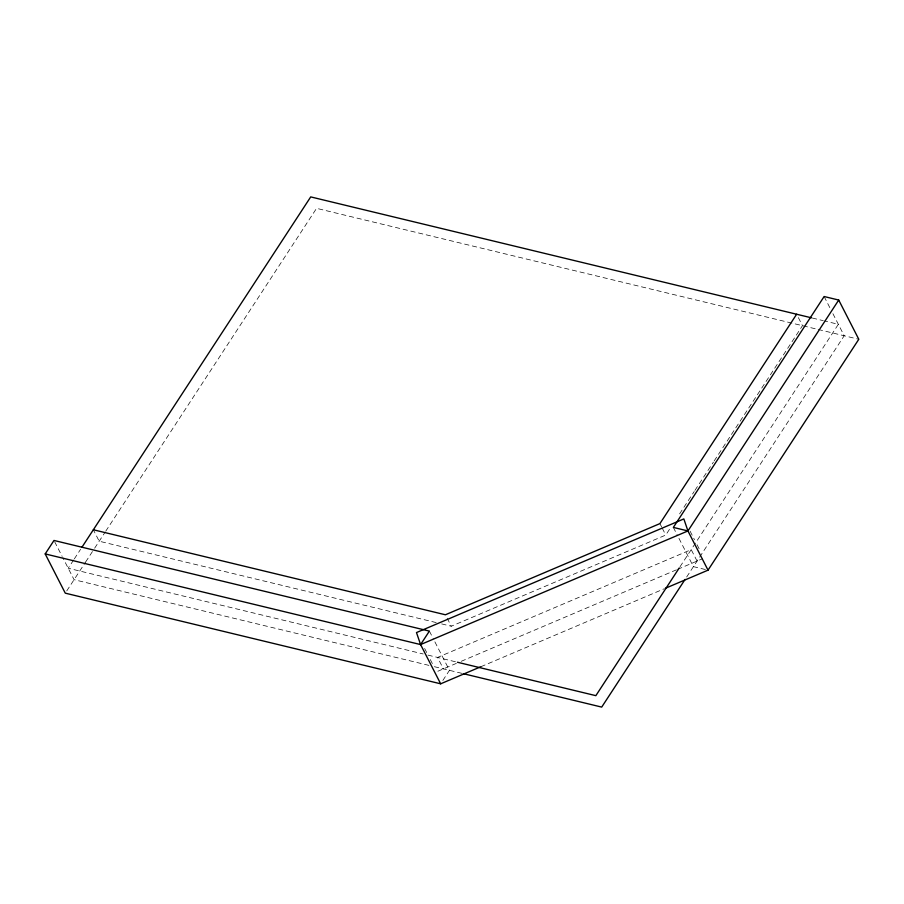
<?xml version="1.0" encoding="UTF-8"?>
<svg xmlns="http://www.w3.org/2000/svg" width="904" height="904" viewBox="0 0 904 904"><rect width="100%" height="100%" fill="white"/><g stroke="black" fill="none" stroke-linecap="round" stroke-linejoin="round"><path stroke-width="0.68" stroke-dasharray="4.52 3.39" d="M73.62 559.971L68.218 568.243L423.162 653.965M74.309 558.921L80.569 549.327M66.738 590.911L85.496 562.198M85.654 561.949L94.152 548.943M94.626 548.208L104.966 532.388M105.734 531.202L316.569 208.338L801.712 325.496M442.858 680.441L449.457 670.339L433.152 638.461M441.672 623.907L451.265 626.223L665.762 535.055L671.141 526.817M679.593 513.879L694.182 491.527M694.95 490.352L713.392 462.125M714.16 460.95L802.492 325.677L796.639 314.242M680.023 566.751L838.347 324.31L824.64 320.999M686.656 577.012L844.2 335.757L832.912 313.688M437.864 671.243L456.351 663.378M461.221 661.31L676.361 569.87M677.65 569.317L702.623 558.706M480.894 666.711L663.898 588.922M812.312 318.027L823.273 320.671M803.091 325.824L817.295 329.259M818.165 329.463L858.8 339.282M705.369 569.531L693.424 566.638L677.74 535.993M436.191 622.585L99.203 541.213L93.349 529.767M427.942 655.117L456.057 661.897M428.914 665.378L74.071 579.69L62.783 557.621M434.395 666.7L461.91 673.344M824.132 296.523L830.403 308.784M690.114 531.179L694.509 539.767M697.018 544.671L700.159 550.796M697.063 561.068L691.21 549.621L437.559 657.434L443.412 668.881M673.344 527.416L677.107 534.772M659.909 523.608L661.671 527.043M662.248 528.185L665.762 535.055M447.164 618.212L451.265 626.223M429.389 631.105L432.519 637.241M424.643 648.496L427.773 654.632M430.293 659.536L433.423 665.66M54.624 541.688L62.15 556.401"/><path stroke-width="1.36" d="M440.666 683.808L65.28 593.16L45.2 553.926L53.991 540.456L429.389 631.105L420.586 644.575L440.666 683.808L480.894 666.711M81.925 547.259L310.716 196.902L811.442 317.812M796.639 314.242L659.909 523.608L445.412 614.776L93.349 529.767M45.2 553.926L420.586 644.575L687.944 530.942L838.72 300.049L824.132 296.523L673.344 527.416L687.944 530.942L708.024 570.164L665.197 588.368M679.254 567.938L595.849 695.662L457.424 662.236M685.108 579.374L601.702 707.097L463.289 673.672M708.024 570.164L858.8 339.282L838.72 300.049M687.944 530.942L683.842 518.919L416.484 632.563L420.586 644.575"/></g></svg>
